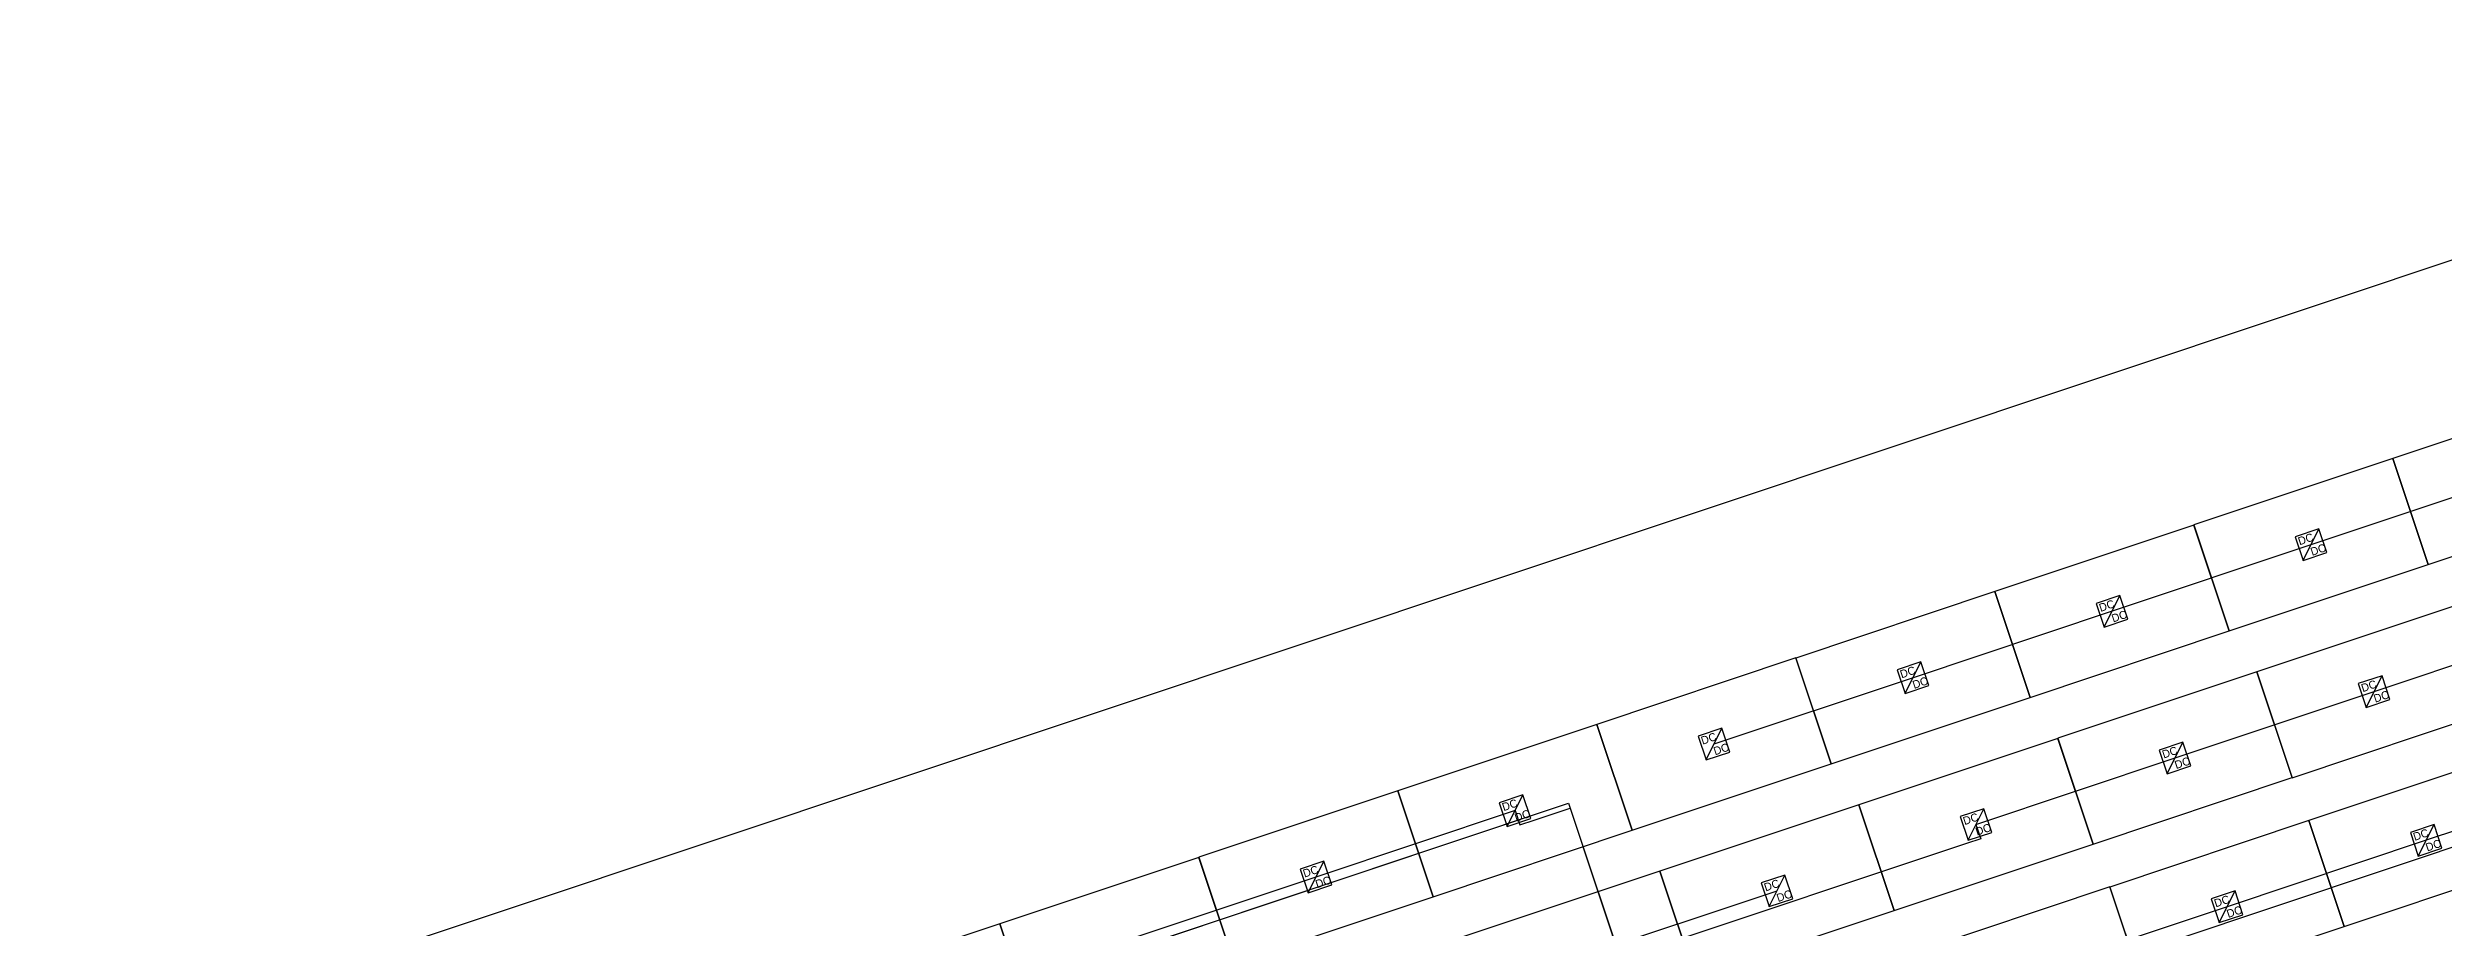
# Model space of a CAD drawing. Header units: feet. Extents: x -377 to 137, y -256 to 143.
# Drawn here: x -241.3 to -162.7, y 85.1 to 113.9 of the extents above; entities that cross this region are included whole.
import ezdxf

# ---------------------------------------------------------------- set-up
doc = ezdxf.new("R2010")
doc.units = ezdxf.units.FT
for name, color, linetype in [('Buildings', 7, 'CONTINUOUS'), ('Connections', 7, 'CONTINUOUS'), ('Modules', 7, 'CONTINUOUS'), ('Strings', 7, 'CONTINUOUS')]:
    doc.layers.add(name, color=color, linetype=linetype)

msp = doc.modelspace()

# ---------------------------------------------------------------- linework, layer by layer
at = {"layer": 'Buildings', "color": 252}
msp.add_line((-141.602, 113.945), (-376.619, 35.506), dxfattribs=at)
at = {"layer": 'Connections', "color": 91}
for p, q in [((-349.869, 36.291), (-191.444, 89.168)), ((-278.047, 60.261), (-191.443, 89.166)), ((-193.197, 88.928), (-193.041, 88.461)), ((-192.574, 88.617), (-191.392, 89.011)), ((-191.444, 89.168), (-179.701, 53.984)), ((-191.443, 89.166), (-179.701, 53.984)), ((-191.392, 89.011), (-179.701, 53.984)), ((-157.089, 89.507), (-187.168, 79.467)), ((-193.041, 88.461), (-192.574, 88.617)), ((-178.074, 88.471), (-177.919, 88.004)), ((-178.385, 87.849), (-188.805, 84.371)), ((-177.919, 88.004), (-178.385, 87.849))]:
    msp.add_line(p, q, dxfattribs=at)
at = {"layer": 'Modules', "color": 254}
for p, q in [((-157.869, 102.652), (-164.398, 100.473)), ((-164.398, 100.475), (-170.928, 98.296)), ((-163.239, 97.003), (-164.398, 100.475)), ((-164.398, 100.473), (-163.239, 97)), ((-163.239, 97), (-156.71, 99.179)), ((-170.925, 98.291), (-177.454, 96.112)), ((-170.928, 98.296), (-169.769, 94.823)), ((-169.766, 94.819), (-170.925, 98.291)), ((-166.824, 98.168), (-167.602, 97.908)), ((-167.602, 97.908), (-167.343, 97.13)), ((-167.343, 97.13), (-166.824, 98.168)), ((-166.565, 97.39), (-166.824, 98.168)), ((-169.769, 94.823), (-163.239, 97.003)), ((-167.343, 97.13), (-166.565, 97.39)), ((-177.455, 96.111), (-183.984, 93.931)), ((-176.296, 92.638), (-177.455, 96.111)), ((-177.454, 96.112), (-176.295, 92.639)), ((-173.351, 95.984), (-174.129, 95.724)), ((-173.87, 94.946), (-173.351, 95.984)), ((-173.091, 95.206), (-173.351, 95.984)), ((-174.129, 95.724), (-173.87, 94.946)), ((-173.87, 94.946), (-173.091, 95.206)), ((-162.327, 95.658), (-168.856, 93.479)), ((-176.295, 92.639), (-169.766, 94.819)), ((-183.985, 93.934), (-190.514, 91.755)), ((-182.826, 90.462), (-183.985, 93.934)), ((-183.984, 93.931), (-182.825, 90.459)), ((-179.881, 93.804), (-180.659, 93.544)), ((-180.659, 93.544), (-180.399, 92.766)), ((-180.399, 92.766), (-179.881, 93.804)), ((-179.621, 93.026), (-179.881, 93.804)), ((-180.399, 92.766), (-179.621, 93.026)), ((-168.857, 93.481), (-175.386, 91.302)), ((-167.698, 90.009), (-168.857, 93.481)), ((-168.856, 93.479), (-167.697, 90.006)), ((-164.753, 93.351), (-165.531, 93.091)), ((-165.531, 93.091), (-165.271, 92.313)), ((-165.271, 92.313), (-164.753, 93.351)), ((-164.493, 92.573), (-164.753, 93.351)), ((-182.825, 90.459), (-176.296, 92.638)), ((-167.697, 90.006), (-161.168, 92.185)), ((-165.271, 92.313), (-164.493, 92.573)), ((-190.512, 91.754), (-197.041, 89.574)), ((-190.514, 91.755), (-189.355, 88.282)), ((-189.353, 88.281), (-190.512, 91.754)), ((-186.411, 91.627), (-187.189, 91.367)), ((-187.189, 91.367), (-186.929, 90.589)), ((-186.929, 90.589), (-186.411, 91.627)), ((-186.151, 90.849), (-186.411, 91.627)), ((-175.389, 91.297), (-181.918, 89.118)), ((-174.23, 87.825), (-175.389, 91.297)), ((-175.386, 91.302), (-174.227, 87.829)), ((-171.283, 91.174), (-172.061, 90.914)), ((-171.801, 90.136), (-171.283, 91.174)), ((-171.023, 90.396), (-171.283, 91.174)), ((-189.355, 88.282), (-182.826, 90.462)), ((-186.929, 90.589), (-186.151, 90.849)), ((-172.061, 90.914), (-171.801, 90.136)), ((-171.801, 90.136), (-171.023, 90.396)), ((-160.62, 90.778), (-167.149, 88.599)), ((-174.227, 87.829), (-167.698, 90.009)), ((-197.044, 89.573), (-203.573, 87.394)), ((-195.885, 86.101), (-197.044, 89.573)), ((-197.041, 89.574), (-195.882, 86.102)), ((-192.938, 89.447), (-193.716, 89.187)), ((-193.716, 89.187), (-193.456, 88.409)), ((-193.456, 88.409), (-192.938, 89.447)), ((-192.678, 88.669), (-192.938, 89.447)), ((-181.916, 89.12), (-188.445, 86.941)), ((-181.918, 89.118), (-180.759, 85.645)), ((-180.757, 85.648), (-181.916, 89.12)), ((-177.815, 88.99), (-178.593, 88.73)), ((-178.334, 87.952), (-177.815, 88.99)), ((-177.556, 88.212), (-177.815, 88.99)), ((-195.882, 86.102), (-189.353, 88.281)), ((-193.456, 88.409), (-192.678, 88.669)), ((-178.593, 88.73), (-178.334, 87.952)), ((-178.334, 87.952), (-177.556, 88.212)), ((-167.15, 88.598), (-173.679, 86.419)), ((-165.991, 85.126), (-167.15, 88.598)), ((-167.149, 88.599), (-165.99, 85.127)), ((-163.046, 88.471), (-163.824, 88.212)), ((-163.824, 88.212), (-163.564, 87.434)), ((-163.564, 87.434), (-163.046, 88.471)), ((-162.786, 87.693), (-163.046, 88.471)), ((-203.574, 87.393), (-210.103, 85.214)), ((-202.415, 83.92), (-203.574, 87.393)), ((-203.573, 87.394), (-202.414, 83.922)), ((-199.47, 87.266), (-200.248, 87.007)), ((-199.989, 86.229), (-199.47, 87.266)), ((-199.211, 86.488), (-199.47, 87.266)), ((-180.759, 85.645), (-174.23, 87.825)), ((-165.99, 85.127), (-159.461, 87.306)), ((-163.564, 87.434), (-162.786, 87.693)), ((-200.248, 87.007), (-199.989, 86.229)), ((-199.989, 86.229), (-199.211, 86.488)), ((-188.446, 86.944), (-194.975, 84.764)), ((-187.287, 83.471), (-188.446, 86.944)), ((-188.445, 86.941), (-187.286, 83.469)), ((-184.342, 86.813), (-185.12, 86.554)), ((-185.12, 86.554), (-184.86, 85.776)), ((-184.86, 85.776), (-184.342, 86.813)), ((-184.082, 86.035), (-184.342, 86.813)), ((-202.414, 83.922), (-195.885, 86.101)), ((-184.86, 85.776), (-184.082, 86.035)), ((-173.68, 86.421), (-180.209, 84.242)), ((-172.521, 82.949), (-173.68, 86.421)), ((-173.679, 86.419), (-172.52, 82.946)), ((-169.576, 86.291), (-170.354, 86.031)), ((-170.354, 86.031), (-170.094, 85.253)), ((-170.094, 85.253), (-169.576, 86.291)), ((-169.316, 85.513), (-169.576, 86.291)), ((-210.101, 85.216), (-216.63, 83.037)), ((-210.103, 85.214), (-208.944, 81.741)), ((-208.942, 81.744), (-210.101, 85.216)), ((-187.286, 83.469), (-180.757, 85.648)), ((-172.52, 82.946), (-165.991, 85.126)), ((-170.094, 85.253), (-169.316, 85.513))]:
    msp.add_line(p, q, dxfattribs=at)
at = {"layer": 'Strings', "color": 11}
for p, q in [((-160.554, 99.826), (-167.084, 97.649)), ((-167.084, 97.649), (-173.61, 95.465)), ((-173.61, 95.465), (-180.14, 93.285)), ((-165.012, 92.832), (-158.485, 95.012)), ((-180.14, 93.285), (-186.67, 91.108)), ((-171.542, 90.655), (-165.012, 92.832)), ((-178.074, 88.471), (-171.542, 90.655)), ((-156.778, 90.129), (-163.305, 87.953)), ((-193.197, 88.928), (-199.729, 86.747)), ((-163.305, 87.953), (-169.835, 85.772)), ((-199.729, 86.747), (-206.259, 84.567)), ((-191.131, 84.118), (-184.601, 86.295)), ((-169.835, 85.772), (-176.365, 83.596))]:
    msp.add_line(p, q, dxfattribs=at)

# ---------------------------------------------------------------- texts
at = {"layer": 'Modules'}
for p in [(-167.457, 97.628), (-167.047, 97.281), (-173.984, 95.444), (-173.574, 95.097), (-180.514, 93.264), (-180.104, 92.917), (-165.385, 92.811), (-164.976, 92.464), (-187.043, 91.087), (-186.633, 90.74), (-171.915, 90.634), (-171.505, 90.287), (-193.57, 88.907), (-193.16, 88.559), (-178.448, 88.45), (-178.038, 88.103), (-163.679, 87.932), (-163.269, 87.584), (-200.103, 86.727), (-199.693, 86.379), (-184.975, 86.274), (-184.565, 85.926), (-170.208, 85.751), (-169.798, 85.404)]:
    msp.add_text('DC', height=0.2625, rotation=18.45703, dxfattribs=at).set_placement(p)

doc.saveas('drawing.dxf')
